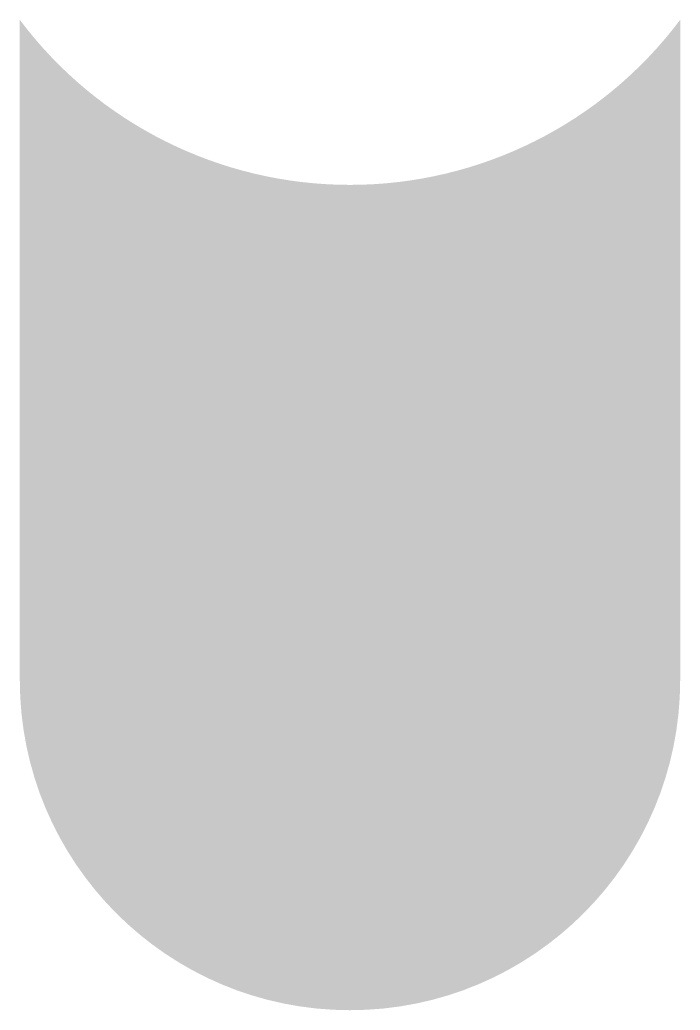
# Model space of a CAD drawing. Header units: metres. Extents: x 0 to 10, y -5 to 10.
import ezdxf

# ---------------------------------------------------------------- set-up
doc = ezdxf.new("R2010")
doc.units = ezdxf.units.M

msp = doc.modelspace()

# ---------------------------------------------------------------- hatches: boundary and pattern name
msp.add_hatch(color=3).paths.add_polyline_path([(0, 0, 1), (10, 0), (10, 10, -0.5), (0, 10)])

doc.saveas('drawing.dxf')
